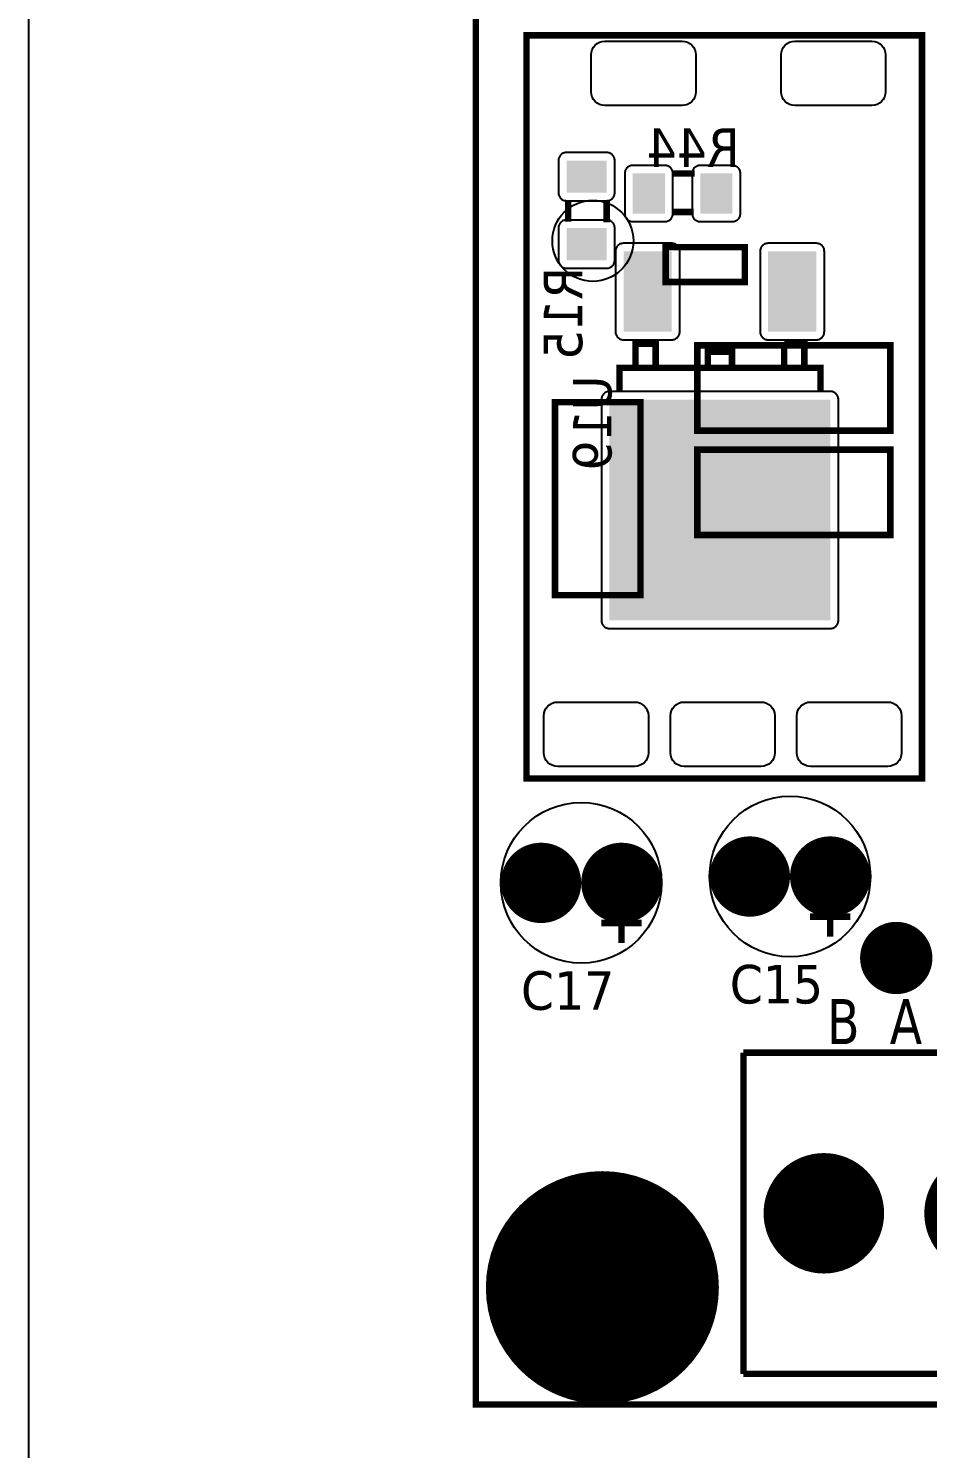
# Model space of a CAD drawing. Header units: millimetres. Extents: x 123.5 to 144.3, y 105.4 to 121.6.
# Drawn here: x 123.506 to 125.721, y 109.462 to 112.963 of the extents above; entities that cross this region are included whole.
import ezdxf

# ---------------------------------------------------------------- set-up
doc = ezdxf.new("R2010")
doc.units = ezdxf.units.MM
doc.layers.add('DESC', color=250, linetype='Continuous')
doc.styles.get("Standard").update_dxf_attribs({"font": 'tahoma.ttf'})

# ---------------------------------------------------------------- blocks, each defined once
blk = doc.blocks.new('RPAD')
blk.add_trace([(-0.5, -0.5), (-0.5, 0.5), (0.5, -0.5), (0.5, 0.5)])
blk = doc.blocks.new('EPAD')
at = {"const_width": 0.5}
blk.add_lwpolyline([(-0.25, 0, 1), (0.25, 0, 1)], format="xyb", close=True, dxfattribs=at)
blk = doc.blocks.new('CCRPBoard')
at = {"const_width": 0.008}
for points in [[(128.0158, 111.7979), (133.3334, 111.7979), (133.3334, 115.2063), (128.0158, 115.2063), (128.0158, 111.7979)], [(128.0158, 111.7979), (133.3334, 111.7979), (133.3334, 115.2063), (128.0158, 115.2063), (128.0158, 111.7979)], [(128.0158, 111.7979), (133.3334, 111.7979), (133.3334, 115.2063), (128.0158, 115.2063), (128.0158, 111.7979)], [(128.0788, 112.5775), (128.5709, 112.5775), (128.5709, 113.5027), (128.0788, 113.5027), (128.0788, 112.5775)], [(128.0788, 112.5775), (128.5709, 112.5775), (128.5709, 113.5027), (128.0788, 113.5027), (128.0788, 112.5775)], [(128.0788, 112.5775), (128.5709, 112.5775), (128.5709, 113.5027), (128.0788, 113.5027), (128.0788, 112.5775)], [(128.26, 113.3308), (128.288, 113.3308)], [(128.26, 113.3308), (128.288, 113.3308)], [(128.26, 113.3308), (128.288, 113.3308)], [(128.1306, 113.2978), (128.1306, 113.2708)], [(128.1306, 113.2978), (128.1306, 113.2708)], [(128.1306, 113.2978), (128.1306, 113.2708)], [(128.1786, 113.2978), (128.1786, 113.2698)], [(128.1786, 113.2978), (128.1786, 113.2698)], [(128.1786, 113.2978), (128.1786, 113.2698)], [(128.26, 113.2828), (128.287, 113.2828)], [(128.26, 113.2828), (128.287, 113.2828)], [(128.26, 113.2828), (128.287, 113.2828)], [(128.252, 113.1956), (128.3504, 113.1956), (128.3504, 113.2389), (128.252, 113.2389), (128.252, 113.1956)], [(128.252, 113.1956), (128.3504, 113.1956), (128.3504, 113.2389), (128.252, 113.2389), (128.252, 113.1956)], [(128.252, 113.1956), (128.3504, 113.1956), (128.3504, 113.2389), (128.252, 113.2389), (128.252, 113.1956)], [(128.2145, 113.0888), (128.2145, 113.1188), (128.2395, 113.1188), (128.2395, 113.0888)], [(128.2145, 113.0888), (128.2145, 113.1188), (128.2395, 113.1188), (128.2395, 113.0888)], [(128.2145, 113.0888), (128.2145, 113.1188), (128.2395, 113.1188), (128.2395, 113.0888)], [(128.2914, 113.0105), (128.5315, 113.0105), (128.5315, 113.1168), (128.2914, 113.1168), (128.2914, 113.0105)], [(128.2914, 113.0105), (128.5315, 113.0105), (128.5315, 113.1168), (128.2914, 113.1168), (128.2914, 113.0105)], [(128.2914, 113.0105), (128.5315, 113.0105), (128.5315, 113.1168), (128.2914, 113.1168), (128.2914, 113.0105)], [(128.4245, 113.0888), (128.4245, 113.1188), (128.3995, 113.1188)], [(128.3995, 113.0888), (128.3995, 113.1188)], [(128.4245, 113.0888), (128.4245, 113.1188), (128.3995, 113.1188)], [(128.3995, 113.0888), (128.3995, 113.1188)], [(128.4245, 113.0888), (128.4245, 113.1188), (128.3995, 113.1188)], [(128.3995, 113.0888), (128.3995, 113.1188)], [(128.3045, 113.0888), (128.3045, 113.1088), (128.3345, 113.1088), (128.3345, 113.0888)], [(128.3045, 113.0888), (128.3045, 113.1088), (128.3345, 113.1088), (128.3345, 113.0888)], [(128.3045, 113.0888), (128.3045, 113.1088), (128.3345, 113.1088), (128.3345, 113.0888)], [(128.1945, 113.0588), (128.1945, 113.0888), (128.4445, 113.0888), (128.4445, 113.0588)], [(128.1945, 113.0588), (128.1945, 113.0888), (128.4445, 113.0888), (128.4445, 113.0588)], [(128.1945, 113.0588), (128.1945, 113.0888), (128.4445, 113.0888), (128.4445, 113.0588)], [(128.1142, 112.8058), (128.2205, 112.8058), (128.2205, 113.046), (128.1142, 113.046), (128.1142, 112.8058)], [(128.1142, 112.8058), (128.2205, 112.8058), (128.2205, 113.046), (128.1142, 113.046), (128.1142, 112.8058)], [(128.1142, 112.8058), (128.2205, 112.8058), (128.2205, 113.046), (128.1142, 113.046), (128.1142, 112.8058)], [(128.2914, 112.8806), (128.5315, 112.8806), (128.5315, 112.9869), (128.2914, 112.9869), (128.2914, 112.8806)], [(128.2914, 112.8806), (128.5315, 112.8806), (128.5315, 112.9869), (128.2914, 112.9869), (128.2914, 112.8806)], [(128.2914, 112.8806), (128.5315, 112.8806), (128.5315, 112.9869), (128.2914, 112.9869), (128.2914, 112.8806)], [(128.1969, 112.3725), (128.1969, 112.4225)], [(128.1969, 112.3725), (128.1969, 112.4225)], [(128.1969, 112.3725), (128.1969, 112.4225)], [(128.4567, 112.3804), (128.4567, 112.4304)], [(128.4567, 112.3804), (128.4567, 112.4304)], [(128.4567, 112.3804), (128.4567, 112.4304)], [(128.4817, 112.4054), (128.4317, 112.4054)], [(128.4817, 112.4054), (128.4317, 112.4054)], [(128.4817, 112.4054), (128.4317, 112.4054)], [(128.2219, 112.3975), (128.1719, 112.3975)], [(128.2219, 112.3975), (128.1719, 112.3975)], [(128.2219, 112.3975), (128.1719, 112.3975)], [(128.3488, 112.2361), (128.3488, 111.8361)], [(128.9488, 112.2361), (128.3488, 112.2361)], [(128.3488, 112.2361), (128.3488, 111.8361)], [(128.9488, 112.2361), (128.3488, 112.2361)], [(128.3488, 112.2361), (128.3488, 111.8361)], [(128.9488, 112.2361), (128.3488, 112.2361)], [(128.3488, 111.8361), (128.9488, 111.8361)], [(128.3488, 111.8361), (128.9488, 111.8361)], [(128.3488, 111.8361), (128.9488, 111.8361)]]:
    blk.add_lwpolyline(points, dxfattribs=at)
for points in [[(128.2894, 113.4784), (128.2894, 113.4324), (128.2891, 113.4289), (128.2881, 113.4257), (128.2866, 113.4228), (128.2845, 113.4203), (128.282, 113.4183), (128.2791, 113.4167), (128.2759, 113.4158), (128.2724, 113.4154), (128.1764, 113.4154), (128.1729, 113.4158), (128.1697, 113.4167), (128.1668, 113.4183), (128.1643, 113.4203), (128.1623, 113.4228), (128.1607, 113.4257), (128.1598, 113.4289), (128.1594, 113.4324), (128.1594, 113.4784), (128.1598, 113.4819), (128.1607, 113.4851), (128.1623, 113.488), (128.1643, 113.4905), (128.1668, 113.4926), (128.1697, 113.4941), (128.1729, 113.4951), (128.1764, 113.4954), (128.2724, 113.4954), (128.2759, 113.4951), (128.2791, 113.4941), (128.282, 113.4926), (128.2845, 113.4905), (128.2866, 113.488), (128.2881, 113.4851), (128.2891, 113.4819), (128.2894, 113.4784)], [(128.5256, 113.4784), (128.5256, 113.4324), (128.5253, 113.4289), (128.5243, 113.4257), (128.5228, 113.4228), (128.5207, 113.4203), (128.5182, 113.4183), (128.5153, 113.4167), (128.5121, 113.4158), (128.5086, 113.4154), (128.4126, 113.4154), (128.4092, 113.4158), (128.406, 113.4167), (128.4031, 113.4183), (128.4006, 113.4203), (128.3985, 113.4228), (128.397, 113.4257), (128.396, 113.4289), (128.3956, 113.4324), (128.3956, 113.4784), (128.396, 113.4819), (128.397, 113.4851), (128.3985, 113.488), (128.4006, 113.4905), (128.4031, 113.4926), (128.406, 113.4941), (128.4092, 113.4951), (128.4126, 113.4954), (128.5086, 113.4954), (128.5121, 113.4951), (128.5153, 113.4941), (128.5182, 113.4926), (128.5207, 113.4905), (128.5228, 113.488), (128.5243, 113.4851), (128.5253, 113.4819), (128.5256, 113.4784)], [(128.1186, 113.3468), (128.1186, 113.3068), (128.1186, 113.3058), (128.1188, 113.3048), (128.119, 113.3038), (128.1193, 113.3029), (128.1197, 113.302), (128.1202, 113.3012), (128.1208, 113.3004), (128.1214, 113.2997), (128.1222, 113.2991), (128.1229, 113.2985), (128.1237, 113.298), (128.1246, 113.2976), (128.1255, 113.2973), (128.1265, 113.297), (128.1275, 113.2969), (128.1286, 113.2968), (128.1786, 113.2968), (128.1796, 113.2969), (128.1806, 113.297), (128.1816, 113.2973), (128.1825, 113.2976), (128.1834, 113.298), (128.1842, 113.2985), (128.185, 113.2991), (128.1857, 113.2997), (128.1863, 113.3004), (128.1869, 113.3012), (128.1874, 113.302), (128.1878, 113.3029), (128.1881, 113.3038), (128.1884, 113.3048), (128.1885, 113.3058), (128.1886, 113.3068), (128.1886, 113.3468), (128.1885, 113.3479), (128.1884, 113.3489), (128.1881, 113.3498), (128.1878, 113.3508), (128.1874, 113.3516), (128.1869, 113.3525), (128.1863, 113.3532), (128.1857, 113.3539), (128.185, 113.3546), (128.1842, 113.3551), (128.1834, 113.3556), (128.1825, 113.3561), (128.1816, 113.3564), (128.1806, 113.3566), (128.1796, 113.3568), (128.1786, 113.3568), (128.1286, 113.3568), (128.1275, 113.3568), (128.1265, 113.3566), (128.1255, 113.3564), (128.1246, 113.3561), (128.1237, 113.3556), (128.1229, 113.3551), (128.1222, 113.3546), (128.1214, 113.3539), (128.1208, 113.3532), (128.1202, 113.3525), (128.1197, 113.3516), (128.1193, 113.3508), (128.119, 113.3498), (128.1188, 113.3489), (128.1186, 113.3479), (128.1186, 113.3468)], [(128.211, 113.2708), (128.251, 113.2708), (128.252, 113.2709), (128.253, 113.271), (128.254, 113.2713), (128.2549, 113.2716), (128.2558, 113.272), (128.2566, 113.2725), (128.2574, 113.2731), (128.2581, 113.2737), (128.2587, 113.2744), (128.2593, 113.2752), (128.2598, 113.276), (128.2602, 113.2769), (128.2605, 113.2778), (128.2608, 113.2788), (128.2609, 113.2798), (128.261, 113.2808), (128.261, 113.3308), (128.2609, 113.3319), (128.2608, 113.3329), (128.2605, 113.3338), (128.2602, 113.3348), (128.2598, 113.3356), (128.2593, 113.3365), (128.2587, 113.3372), (128.2581, 113.3379), (128.2574, 113.3386), (128.2566, 113.3391), (128.2558, 113.3396), (128.2549, 113.34), (128.254, 113.3404), (128.253, 113.3406), (128.252, 113.3408), (128.251, 113.3408), (128.211, 113.3408), (128.2099, 113.3408), (128.2089, 113.3406), (128.208, 113.3404), (128.207, 113.34), (128.2062, 113.3396), (128.2053, 113.3391), (128.2046, 113.3386), (128.2039, 113.3379), (128.2032, 113.3372), (128.2027, 113.3365), (128.2022, 113.3356), (128.2017, 113.3348), (128.2014, 113.3338), (128.2012, 113.3329), (128.201, 113.3319), (128.201, 113.3308), (128.201, 113.2808), (128.201, 113.2798), (128.2012, 113.2788), (128.2014, 113.2778), (128.2017, 113.2769), (128.2022, 113.276), (128.2027, 113.2752), (128.2032, 113.2744), (128.2039, 113.2737), (128.2046, 113.2731), (128.2053, 113.2725), (128.2062, 113.272), (128.207, 113.2716), (128.208, 113.2713), (128.2089, 113.271), (128.2099, 113.2709), (128.211, 113.2708)], [(128.295, 113.2708), (128.335, 113.2708), (128.336, 113.2709), (128.337, 113.271), (128.338, 113.2713), (128.3389, 113.2716), (128.3398, 113.272), (128.3406, 113.2725), (128.3414, 113.2731), (128.3421, 113.2737), (128.3427, 113.2744), (128.3433, 113.2752), (128.3438, 113.276), (128.3442, 113.2769), (128.3445, 113.2778), (128.3448, 113.2788), (128.3449, 113.2798), (128.345, 113.2808), (128.345, 113.3308), (128.3449, 113.3319), (128.3448, 113.3329), (128.3445, 113.3338), (128.3442, 113.3348), (128.3438, 113.3356), (128.3433, 113.3365), (128.3427, 113.3372), (128.3421, 113.3379), (128.3414, 113.3386), (128.3406, 113.3391), (128.3398, 113.3396), (128.3389, 113.34), (128.338, 113.3404), (128.337, 113.3406), (128.336, 113.3408), (128.335, 113.3408), (128.295, 113.3408), (128.2939, 113.3408), (128.2929, 113.3406), (128.292, 113.3404), (128.291, 113.34), (128.2902, 113.3396), (128.2893, 113.3391), (128.2886, 113.3386), (128.2879, 113.3379), (128.2872, 113.3372), (128.2867, 113.3365), (128.2862, 113.3356), (128.2857, 113.3348), (128.2854, 113.3338), (128.2852, 113.3329), (128.285, 113.3319), (128.285, 113.3308), (128.285, 113.2808), (128.285, 113.2798), (128.2852, 113.2788), (128.2854, 113.2778), (128.2857, 113.2769), (128.2862, 113.276), (128.2867, 113.2752), (128.2872, 113.2744), (128.2879, 113.2737), (128.2886, 113.2731), (128.2893, 113.2725), (128.2902, 113.272), (128.291, 113.2716), (128.292, 113.2713), (128.2929, 113.271), (128.2939, 113.2709), (128.295, 113.2708)], [(128.1186, 113.2628), (128.1186, 113.2228), (128.1186, 113.2218), (128.1188, 113.2208), (128.119, 113.2198), (128.1193, 113.2189), (128.1197, 113.218), (128.1202, 113.2172), (128.1208, 113.2164), (128.1214, 113.2157), (128.1222, 113.2151), (128.1229, 113.2145), (128.1237, 113.214), (128.1246, 113.2136), (128.1255, 113.2133), (128.1265, 113.213), (128.1275, 113.2129), (128.1286, 113.2128), (128.1786, 113.2128), (128.1796, 113.2129), (128.1806, 113.213), (128.1816, 113.2133), (128.1825, 113.2136), (128.1834, 113.214), (128.1842, 113.2145), (128.185, 113.2151), (128.1857, 113.2157), (128.1863, 113.2164), (128.1869, 113.2172), (128.1874, 113.218), (128.1878, 113.2189), (128.1881, 113.2198), (128.1884, 113.2208), (128.1885, 113.2218), (128.1886, 113.2228), (128.1886, 113.2628), (128.1885, 113.2639), (128.1884, 113.2649), (128.1881, 113.2658), (128.1878, 113.2668), (128.1874, 113.2676), (128.1869, 113.2685), (128.1863, 113.2692), (128.1857, 113.2699), (128.185, 113.2706), (128.1842, 113.2711), (128.1834, 113.2716), (128.1825, 113.2721), (128.1816, 113.2724), (128.1806, 113.2726), (128.1796, 113.2728), (128.1786, 113.2728), (128.1286, 113.2728), (128.1275, 113.2728), (128.1265, 113.2726), (128.1255, 113.2724), (128.1246, 113.2721), (128.1237, 113.2716), (128.1229, 113.2711), (128.1222, 113.2706), (128.1214, 113.2699), (128.1208, 113.2692), (128.1202, 113.2685), (128.1197, 113.2676), (128.1193, 113.2668), (128.119, 113.2658), (128.1188, 113.2649), (128.1186, 113.2639), (128.1186, 113.2628)], [(128.1995, 113.1238), (128.2595, 113.1238), (128.2605, 113.1238), (128.2615, 113.124), (128.2625, 113.1242), (128.2634, 113.1245), (128.2643, 113.125), (128.2651, 113.1255), (128.2659, 113.126), (128.2666, 113.1267), (128.2672, 113.1274), (128.2678, 113.1281), (128.2683, 113.129), (128.2687, 113.1298), (128.269, 113.1308), (128.2693, 113.1317), (128.2694, 113.1327), (128.2695, 113.1338), (128.2695, 113.2338), (128.2694, 113.2348), (128.2693, 113.2358), (128.269, 113.2368), (128.2687, 113.2377), (128.2683, 113.2386), (128.2678, 113.2394), (128.2672, 113.2402), (128.2666, 113.2409), (128.2659, 113.2415), (128.2651, 113.2421), (128.2643, 113.2426), (128.2634, 113.243), (128.2625, 113.2433), (128.2615, 113.2436), (128.2605, 113.2437), (128.2595, 113.2438), (128.1995, 113.2438), (128.1984, 113.2437), (128.1974, 113.2436), (128.1965, 113.2433), (128.1955, 113.243), (128.1947, 113.2426), (128.1938, 113.2421), (128.1931, 113.2415), (128.1924, 113.2409), (128.1917, 113.2402), (128.1911, 113.2394), (128.1906, 113.2386), (128.1902, 113.2377), (128.1899, 113.2368), (128.1897, 113.2358), (128.1895, 113.2348), (128.1895, 113.2338), (128.1895, 113.1338), (128.1895, 113.1327), (128.1897, 113.1317), (128.1899, 113.1308), (128.1902, 113.1298), (128.1906, 113.129), (128.1911, 113.1281), (128.1917, 113.1274), (128.1924, 113.1267), (128.1931, 113.126), (128.1938, 113.1255), (128.1947, 113.125), (128.1955, 113.1245), (128.1965, 113.1242), (128.1974, 113.124), (128.1984, 113.1238), (128.1995, 113.1238)], [(128.3795, 113.1238), (128.4395, 113.1238), (128.4405, 113.1238), (128.4415, 113.124), (128.4425, 113.1242), (128.4434, 113.1245), (128.4443, 113.125), (128.4451, 113.1255), (128.4459, 113.126), (128.4466, 113.1267), (128.4472, 113.1274), (128.4478, 113.1281), (128.4483, 113.129), (128.4487, 113.1298), (128.449, 113.1308), (128.4493, 113.1317), (128.4494, 113.1327), (128.4495, 113.1338), (128.4495, 113.2338), (128.4494, 113.2348), (128.4493, 113.2358), (128.449, 113.2368), (128.4487, 113.2377), (128.4483, 113.2386), (128.4478, 113.2394), (128.4472, 113.2402), (128.4466, 113.2409), (128.4459, 113.2415), (128.4451, 113.2421), (128.4443, 113.2426), (128.4434, 113.243), (128.4425, 113.2433), (128.4415, 113.2436), (128.4405, 113.2437), (128.4395, 113.2438), (128.3795, 113.2438), (128.3784, 113.2437), (128.3774, 113.2436), (128.3765, 113.2433), (128.3755, 113.243), (128.3747, 113.2426), (128.3738, 113.2421), (128.3731, 113.2415), (128.3724, 113.2409), (128.3717, 113.2402), (128.3711, 113.2394), (128.3706, 113.2386), (128.3702, 113.2377), (128.3699, 113.2368), (128.3697, 113.2358), (128.3695, 113.2348), (128.3695, 113.2338), (128.3695, 113.1338), (128.3695, 113.1327), (128.3697, 113.1317), (128.3699, 113.1308), (128.3702, 113.1298), (128.3706, 113.129), (128.3711, 113.1281), (128.3717, 113.1274), (128.3724, 113.1267), (128.3731, 113.126), (128.3738, 113.1255), (128.3747, 113.125), (128.3755, 113.1245), (128.3765, 113.1242), (128.3774, 113.124), (128.3784, 113.1238), (128.3795, 113.1238)], [(128.182, 112.7643), (128.457, 112.7643), (128.458, 112.7643), (128.459, 112.7645), (128.46, 112.7647), (128.4609, 112.765), (128.4618, 112.7655), (128.4626, 112.766), (128.4634, 112.7665), (128.4641, 112.7672), (128.4647, 112.7679), (128.4653, 112.7686), (128.4658, 112.7695), (128.4662, 112.7703), (128.4665, 112.7713), (128.4668, 112.7722), (128.4669, 112.7732), (128.467, 112.7743), (128.467, 113.0493), (128.4669, 113.0503), (128.4668, 113.0513), (128.4665, 113.0523), (128.4662, 113.0532), (128.4658, 113.0541), (128.4653, 113.0549), (128.4647, 113.0557), (128.4641, 113.0564), (128.4634, 113.057), (128.4626, 113.0576), (128.4618, 113.0581), (128.4609, 113.0585), (128.46, 113.0588), (128.459, 113.0591), (128.458, 113.0592), (128.457, 113.0593), (128.182, 113.0593), (128.1809, 113.0592), (128.1799, 113.0591), (128.179, 113.0588), (128.178, 113.0585), (128.1772, 113.0581), (128.1763, 113.0576), (128.1756, 113.057), (128.1749, 113.0564), (128.1742, 113.0557), (128.1736, 113.0549), (128.1731, 113.0541), (128.1727, 113.0532), (128.1724, 113.0523), (128.1722, 113.0513), (128.172, 113.0503), (128.172, 113.0493), (128.172, 112.7743), (128.172, 112.7732), (128.1722, 112.7722), (128.1724, 112.7713), (128.1727, 112.7703), (128.1731, 112.7695), (128.1736, 112.7686), (128.1742, 112.7679), (128.1749, 112.7672), (128.1756, 112.7665), (128.1763, 112.766), (128.1772, 112.7655), (128.178, 112.765), (128.179, 112.7647), (128.1799, 112.7645), (128.1809, 112.7643), (128.182, 112.7643)], [(128.2304, 112.6556), (128.2304, 112.6096), (128.23, 112.6061), (128.2291, 112.6029), (128.2275, 112.6), (128.2255, 112.5975), (128.2229, 112.5954), (128.2201, 112.5939), (128.2168, 112.5929), (128.2134, 112.5926), (128.1174, 112.5926), (128.1139, 112.5929), (128.1107, 112.5939), (128.1078, 112.5954), (128.1053, 112.5975), (128.1032, 112.6), (128.1017, 112.6029), (128.1007, 112.6061), (128.1004, 112.6096), (128.1004, 112.6556), (128.1007, 112.6591), (128.1017, 112.6623), (128.1032, 112.6652), (128.1053, 112.6677), (128.1078, 112.6697), (128.1107, 112.6713), (128.1139, 112.6723), (128.1174, 112.6726), (128.2134, 112.6726), (128.2168, 112.6723), (128.2201, 112.6713), (128.2229, 112.6697), (128.2255, 112.6677), (128.2275, 112.6652), (128.2291, 112.6623), (128.23, 112.6591), (128.2304, 112.6556)], [(128.3878, 112.6556), (128.3878, 112.6096), (128.3875, 112.6061), (128.3865, 112.6029), (128.385, 112.6), (128.3829, 112.5975), (128.3804, 112.5954), (128.3775, 112.5939), (128.3743, 112.5929), (128.3708, 112.5926), (128.2748, 112.5926), (128.2714, 112.5929), (128.2682, 112.5939), (128.2653, 112.5954), (128.2628, 112.5975), (128.2607, 112.6), (128.2592, 112.6029), (128.2582, 112.6061), (128.2578, 112.6096), (128.2578, 112.6556), (128.2582, 112.6591), (128.2592, 112.6623), (128.2607, 112.6652), (128.2628, 112.6677), (128.2653, 112.6697), (128.2682, 112.6713), (128.2714, 112.6723), (128.2748, 112.6726), (128.3708, 112.6726), (128.3743, 112.6723), (128.3775, 112.6713), (128.3804, 112.6697), (128.3829, 112.6677), (128.385, 112.6652), (128.3865, 112.6623), (128.3875, 112.6591), (128.3878, 112.6556)], [(128.5453, 112.6556), (128.5453, 112.6096), (128.545, 112.6061), (128.544, 112.6029), (128.5425, 112.6), (128.5404, 112.5975), (128.5379, 112.5954), (128.535, 112.5939), (128.5318, 112.5929), (128.5283, 112.5926), (128.4323, 112.5926), (128.4289, 112.5929), (128.4256, 112.5939), (128.4227, 112.5954), (128.4202, 112.5975), (128.4182, 112.6), (128.4166, 112.6029), (128.4157, 112.6061), (128.4153, 112.6096), (128.4153, 112.6556), (128.4157, 112.6591), (128.4166, 112.6623), (128.4182, 112.6652), (128.4202, 112.6677), (128.4227, 112.6697), (128.4256, 112.6713), (128.4289, 112.6723), (128.4323, 112.6726), (128.5283, 112.6726), (128.5318, 112.6723), (128.535, 112.6713), (128.5379, 112.6697), (128.5404, 112.6677), (128.5425, 112.6652), (128.544, 112.6623), (128.545, 112.6591), (128.5453, 112.6556)]]:
    blk.add_lwpolyline(points, close=True)
for centre, radius in [((128.1614, 113.2468), 0.0504), ((128.1614, 113.2468), 0.0504), ((128.1614, 113.2468), 0.0504), ((128.4067, 112.4554), 0.1), ((128.4067, 112.4554), 0.1), ((128.4067, 112.4554), 0.1), ((128.1469, 112.4475), 0.1), ((128.1469, 112.4475), 0.1), ((128.1469, 112.4475), 0.1)]:
    blk.add_circle(centre, radius)
for p, xscale, yscale, rotation in [((128.1536, 113.3268), 0.04, 0.05, 90), ((128.231, 113.3058), 0.04, 0.05, 180), ((128.315, 113.3058), 0.04, 0.05, 180), ((128.1536, 113.2428), 0.04, 0.05, 90), ((128.2295, 113.1838), 0.06, 0.1, 180), ((128.4095, 113.1838), 0.06, 0.1, 180), ((128.3195, 112.9118), 0.275, 0.275, 180)]:
    blk.add_blockref('RPAD', p, dxfattribs=dict(xscale=xscale, yscale=yscale, rotation=rotation))
for p, xscale, yscale in [((128.0969, 112.4475), 0.1, 0.1), ((128.1969, 112.4475), 0.1, 0.1), ((128.3567, 112.4554), 0.1, 0.1), ((128.4567, 112.4554), 0.1, 0.1), ((128.5389, 112.354), 0.09, 0.09), ((128.4488, 112.0361), 0.15, 0.15), ((128.6488, 112.0361), 0.15, 0.15), ((128.1732, 111.9436), 0.29, 0.29)]:
    blk.add_blockref('EPAD', p, dxfattribs=dict(xscale=xscale, yscale=yscale))
at = {"text_generation_flag": 2, "width": 1.041667}
blk.add_text('R44', height=0.048, dxfattribs=at).set_placement((128.344, 113.339))
blk.add_text('R44', height=0.048, dxfattribs=at).set_placement((128.344, 113.339))
blk.add_text('R44', height=0.048, dxfattribs=at).set_placement((128.344, 113.339))
for s, p in [('R15', (128.1481, 113.2142)), ('R15', (128.1481, 113.2142)), ('R15', (128.1481, 113.2142)), ('U19', (128.1845, 113.079)), ('U19', (128.1845, 113.079)), ('U19', (128.1845, 113.079))]:
    blk.add_text(s, height=0.048, rotation=90, dxfattribs=at).set_placement(p)
for s, height, width, p in [('C17', 0.048, 1.041667, (128.0719, 112.2895)), ('C17', 0.048, 1.041667, (128.0719, 112.2895)), ('C17', 0.048, 1.041667, (128.0719, 112.2895)), ('C15', 0.048, 1.041667, (128.3317, 112.2974)), ('C15', 0.048, 1.041667, (128.3317, 112.2974)), ('C15', 0.048, 1.041667, (128.3317, 112.2974)), ("B  A  B'", 0.056, 0.892857, (128.4528, 112.2468)), ("B  A  B'", 0.056, 0.892857, (128.4528, 112.2468)), ("B  A  B'", 0.056, 0.892857, (128.4528, 112.2468))]:
    blk.add_text(s, height=height, dxfattribs=dict(width=width)).set_placement(p)

msp = doc.modelspace()

# ---------------------------------------------------------------- linework, layer by layer
at = {"color": 7, "linetype": 'Continuous'}
msp.add_line((123.5055, 121.5905), (123.5055, 105.4055), dxfattribs=at)

# ---------------------------------------------------------------- block references
at = {"layer": 'DESC', "xscale": 1.98, "yscale": 1.98, "zscale": 1.98}
msp.add_blockref('CCRPBoard', (-128.8632, -111.7893), dxfattribs=at)

doc.saveas('drawing.dxf')
